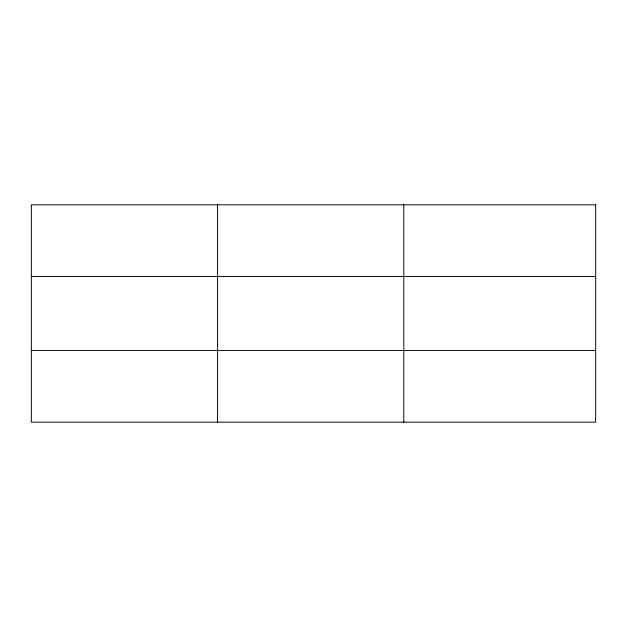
<?xml version="1.0" encoding="UTF-8"?>
<svg xmlns="http://www.w3.org/2000/svg" width="627" height="627" viewBox="0 0 627 627"><rect width="100%" height="100%" fill="white"/><g stroke="black" fill="none" stroke-linecap="round" stroke-linejoin="round"><path stroke-width="0.94" d="M217.569 204.825L217.569 422.175M403.788 204.825L403.788 422.175M31.35 276.546L595.65 276.546M31.35 350.454L595.65 350.454M595.65 204.825L595.65 422.175L31.35 422.175L31.35 204.825L595.65 204.825"/></g></svg>
